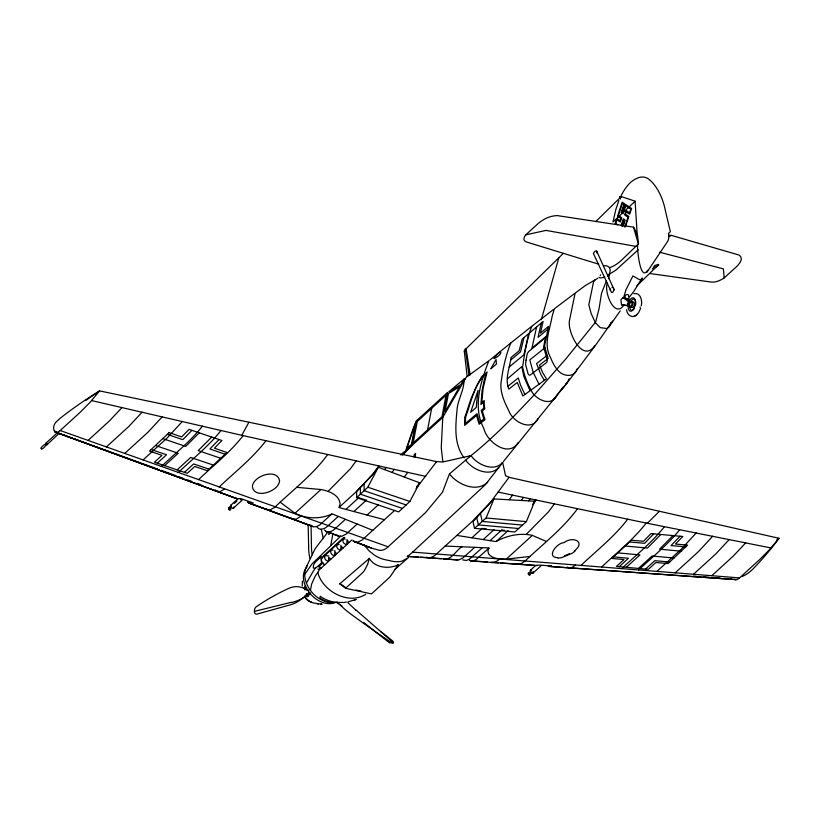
<?xml version="1.0" encoding="UTF-8"?>
<svg xmlns="http://www.w3.org/2000/svg" width="820" height="820" viewBox="0 0 820 820"><rect width="100%" height="100%" fill="white"/><g stroke="black" fill="none" stroke-linecap="round" stroke-linejoin="round"><path stroke-width="1.23" d="M356.628 497.668L356.659 491.498L372.803 474.462L378.307 467.277L419.686 482.826L409.897 501.461L398.704 511.895L356.628 497.668L367.821 487.223L378.307 467.277M360.39 487.541L360.359 494.183L402.435 508.42M364.121 483.585L364.09 490.708L406.166 504.946M302.272 586.034L302.385 581.154M346.993 539.437L346.86 544.521L345.773 544.285A3.034 2.173 47.7 0 1 342.893 541.108A3.034 2.173 47.7 0 1 345.179 539.047M323.449 563.084L323.89 564.601L324.802 564.498M341.735 546.53L342.176 548.037L343.098 547.934M328.666 557.313L328.543 561.116L327.539 560.9A3.034 2.173 47.7 0 1 324.659 557.713A3.034 2.173 47.7 0 1 326.944 555.663L328.707 556.042M334.816 550.507L334.652 555.581L333.617 555.355A3.034 2.173 47.7 0 1 330.737 552.178A3.034 2.173 47.7 0 1 333.022 550.117M340.915 545.218L340.751 550.046L339.695 549.82A3.034 2.173 47.7 0 1 336.815 546.643A3.034 2.173 47.7 0 1 339.101 544.582M347.844 540.616L348.121 542.338L349.187 542.409M310.462 590.267L311.61 584.127L315.228 576.122A66.697 33.046 -6.5 0 1 317.237 573.344L319.339 569.777L352.026 539.837M413.977 457.058L414.12 454.792L415.545 453.439L415.33 456.832M641.271 305.727C642.634 300.858 640.41 291.93 633.819 293.744M623.415 298.337L625.885 289.983L632.896 275.93L639.118 279.487L641.63 279.845L642.224 278.329M330.778 545.392L332.961 533.379M464.017 381.054C463.7 390.627 458.39 398.879 457.201 408.206C455.633 424.924 453.409 443.722 464.14 457.929M427.568 429.854L431.679 408.319M304.927 590.021L306.116 587.468M607.528 283.177C603.325 290.239 614.241 319.329 623.774 305.245M608.481 278.708L609.619 274.085L615.871 270.118L638.185 249.833M369.369 558.236L367.585 564.447L364.428 570.535A25.779 15.529 86.8 0 1 362.102 573.201L345.568 588.278L339.757 583.83L369.318 558.441C374.986 567.881 388.998 569.428 398.284 564.724M606.554 280.542L601.542 293.191L599.102 308.484L595.709 321.932L566.159 358.545L535.778 393.128C515.36 415.104 494.45 436.763 471.049 455.602L442.636 462.029L436.609 461.588L99.609 390.904A512.838 279.815 -0.4 0 0 59.932 418.466L57.041 421.111A24.046 13.12 -0.4 0 0 54.755 431.853L59.081 433.319M607.958 276.268C611.146 272.137 611.751 264.993 603.643 265.69M647.626 270.323C639.497 283.3 636.576 242.494 637.847 244.483L638.493 243.929L637.601 235.74A101.987 9.85 80.3 0 0 633.532 227.171L557.108 215.578A16.072 7.964 -6.5 0 0 545.782 218.468A39.309 19.475 -6.5 0 0 537.807 223.87L525.733 234.879A21.72 10.762 -6.5 0 0 523.908 239.194A7.985 3.956 -6.5 0 0 526.942 242.136L598.774 264.204M541.303 319.759L558.851 257.767M597.811 278.267L585.244 285.637L575.107 293.14L569.623 319.8C566.507 330.491 582.241 363.875 594.726 345.835M329.076 531.934L328.717 534.496L330.747 532.662M306.403 583.122L312.83 571.94A33.036 16.369 -6.5 0 1 314.357 569.633L315.341 567.952M403.993 454.423L404.393 453.122L411.712 445.742L442.779 417.39L466.262 377.22L488.812 360.841C480.694 381.976 472.422 407.038 483.872 428.563C486.875 441.806 508.625 458.4 518.271 442.421M528.654 333.648L522.176 339.131L519.183 350.745L511.085 357.469C509.732 367.832 504.628 378.83 508.851 389.131L517.225 382.468L522.863 395.968L546.458 378.86L542.584 372.454L539.499 365.074L548.139 358.473L544.552 346.122L548.508 326.401L540.411 333.125L543.117 321.45L528.654 333.648L523.877 354.845L509.148 367.011M536.618 326.924L531.944 348.141L546.622 335.964M541.303 322.978L538.043 337.327L547.986 329.076M574.605 293.509L554.371 308.791L552.157 316.223C549.82 329.865 543.209 344.226 550.466 357.428C552.362 362.184 554.689 366.888 558.205 370.66C563.094 376.606 574.984 377.979 577.126 368.826M615.02 224.147L616.845 218.438L620.176 220.723L620.924 218.427L617.583 216.142L622.206 202.161L624.635 203.801L621.939 211.775L622.903 212.431L625.598 204.467L631.605 208.495L629.627 214.174L626.213 211.867L625.445 214.153L628.837 216.459L625.373 226.75M621.17 225.49L623.343 218.807L625.178 220.067L623.272 225.859M621.488 226.115L623.436 220.149L624.399 220.805L622.585 226.361M523.99 337.594L520.495 351.893L510.552 360.144M530.028 574.328C529.249 575.978 527.383 572.668 529.351 573.211M406.023 450.057L413.085 428.593L416.468 420.783L447.535 392.431L442.779 417.39L441.252 447.802L442.79 461.229M624.717 227.14L628.038 217.187L624.655 214.891L625.619 212.021L626.131 210.535L629.545 212.841L630.795 209.223L625.691 205.789L622.995 213.764L621.16 212.513L623.835 204.528L622.298 203.493L618.352 215.393L621.693 217.689L620.279 222.056L616.947 219.77L615.779 223.399L617.768 224.762M610.439 324.084L611.023 322.414M613.083 287.564L614.159 289.798L612.786 292.248L611.546 292.504L593.403 253.534L594.582 251.555A2.829 1.404 -4.6 0 1 595.863 251.063L597.062 251.596L596.806 253.011M640.645 308.299L638.565 312.697L636.433 315.044M618.854 200.592L615.83 209.551L613.001 221.923L635.09 201.269M610.111 290.055L610.562 289.009M563.217 386.896L556.431 395.927M569.141 378.819L567.225 382.735L562.069 389.121M474.513 528.346L486.096 517.994L493.947 498.939L534.784 501.225L526.378 521.622L514.796 531.975L474.513 528.346L473.007 521.633L493.947 498.939M628.53 296.461C629.934 292.945 623.446 294.646 625.188 297.363M254.589 611.402L254.405 611.792A2.983 2.122 -89 0 0 256.824 614.149L289.993 604.934A57.472 40.949 -89 0 0 307.469 593.711L309.242 592.419M306.321 567.071L315.095 548.764L327.529 532.508M610.387 324.248L608.778 327.036L606.82 328.553L600.178 327.6L595.371 322.701L591.128 313.486L588.811 304.814L593.567 281.793L595.135 279.835M91.532 400.57L241.767 435.307L248.89 422.218M621.109 195.631C624.748 188.907 629.196 181.671 636.515 178.555A41.779 20.5 -77.8 0 1 649.266 179.59A95.233 46.74 -77.8 0 1 664.21 205.533L670.36 231.732L668.454 233.474L668.751 236.088A4.92 2.419 -77.8 0 1 667.695 241.326L646.724 272.558M467.133 376.298L464.263 351.093L465.381 348.971L466.149 349.135L470.178 374.894M466.149 349.135L465.022 351.257L464.263 351.093M398.397 564.529L390.515 576.193A25.779 8.917 -64.6 0 1 387.983 578.817L371.46 593.895L345.568 588.278M642.091 278L633.665 291.674L628.581 298.019M600.199 275.561L600.619 274.833M612.643 321.03L595.289 345.62L568.957 380.511L503.418 461.516M566.835 382.663L565.513 384.918M464.274 378.83L460.994 384.436L448.786 391.847L464.274 378.83L465.463 378.779M556.872 395.383C551.563 407.632 534.589 399.299 530.929 389.756C526.87 382.766 524.308 375.017 522.576 367.155C524.544 353.348 526.963 339.49 531.719 326.339L510.921 342.873M538.125 418.589C531.493 432.048 512.684 421.746 508.892 410.912C504.136 401.441 499.185 390.873 501.44 380.049C503.131 367.401 506.022 354.896 510.757 343.006L489.755 360.103M304.794 574.328L311.959 563.986L340.792 536.034M538.955 384.149L533.164 372.249L529.792 359.898L544.951 347.813M608.778 327.036L620.207 310.934M533.297 503.295L534.784 501.225M734.546 579.412A14.616 7.175 -77.8 0 0 739.589 577.905L759.484 559.742L769.334 549.841L779 538.279L509.056 477.301L505.55 475.672L502.66 462.459C494.193 472.34 477.301 464.899 471.049 455.602L449.462 473.909L442.492 492.205L425.426 512.736L387.173 547.657A21.966 14.996 63.9 0 1 379.967 550.404L371.593 548.191L352.948 540.893L371.583 548.191M142.157 412.132L128.771 426.513L106.385 446.941M162.247 416.806L148.082 432.119L124.712 453.45M182.337 421.48L167.393 437.736L143.039 459.958M202.437 426.154C190.568 441.262 175.244 453.286 161.366 466.467M220.98 430.469C208.69 446.244 192.741 458.769 178.288 472.484M243.14 435.615C230.358 452.209 213.62 465.299 198.491 479.659M265.946 440.709C252.652 458.226 235.032 471.93 219.165 486.998M327.723 454.505C312.943 474.729 292.678 490.165 274.68 507.354L269.862 510.04L265.906 509.076M356.228 460.871L350.396 468.763L328.041 491.416M378.871 465.934L372.608 474.421L355.49 492.41L339.172 507.303M384.539 469.624L386.077 467.543M392.011 472.433L394.266 469.368M404.291 477.045L407.735 472.381M509.138 499.79L512.582 495.126M521.264 500.466L523.519 497.412M528.633 500.876L530.161 498.796M532.528 504.73L536.014 500.026M554.402 503.859L548.57 511.752L526.214 534.414M577.536 508.697C562.756 528.92 542.502 544.367 524.503 561.546L520.587 563.996L516.415 563.75M627.689 519.183C614.395 536.7 596.775 550.404 580.909 565.472M646.201 523.047C633.409 539.642 616.681 552.731 601.542 567.091M664.405 526.665C652.115 542.44 636.166 554.955 621.714 568.67M679.667 529.679C667.798 544.787 652.484 556.811 638.595 569.992M696.19 532.949L681.236 549.205L656.892 571.427M712.713 536.218L698.548 551.532L675.188 572.862M729.236 539.488L715.86 553.869L693.474 574.297M474.678 547.329L463.064 557.856L458.749 559.937L407.15 556.319A21.966 2.993 -50.5 0 0 411.681 552.967L485.491 484.579L502.66 462.459L502.168 463.044M418.159 484.825L419.686 482.826M46.268 443.579C37.095 448.632 41.83 452.23 46.76 444.03M57.123 432.939L45.694 443.364L45.828 444.512L46.955 444.758L59.05 433.421L157.707 469.071M41.84 448.899L41.184 448.027M45.951 443.651L46.699 444.471M46.955 444.758L47.068 444.02M230.779 506.647C227.099 506.473 229.692 511.844 230.389 508.912M487.664 482.191C476.768 492.922 457.621 484.733 449.462 473.909M310.052 593.936L310.626 593.239M122.067 407.509L109.46 420.896L88.058 440.432M745.769 542.809L733.162 556.196L711.77 575.732M553.192 399.627L556.114 396.285M498.068 492.092L647.318 523.283L659.423 511.27M416.088 488.535L436.609 461.588L436.066 461.937M416.693 486.526L417.39 485.819M400.857 454.997L409.897 447.289L402.231 454.854M653.724 533.83L644.694 543.301L629.78 542.01M660.838 534.476L647.431 548.078L625.393 546.048M672.953 535.583L659.546 549.185L681.594 551.214M680.067 536.239L671.016 545.587L685.93 546.878M402.599 454.926L404.393 453.122M191.941 430.346L182.778 439.674L167.413 434.395M199.26 432.827L185.72 446.398L163.036 438.72M211.734 437.06L198.184 450.621L220.877 458.298M219.053 439.54L209.899 448.981L225.264 454.259M652.259 268.97L654.042 267.197M636.791 285.944L658.634 264.675A2.829 1.343 -7.2 0 1 658.501 265.413L656.707 266.643M465.77 349.053L563.361 253.339M595.843 221.492L620.197 197.599L619.817 196.595L621.365 196.933M637.847 244.483L622.38 259.376A72.662 32.615 -76.7 0 1 609.731 267.587M498.888 467.369C489.858 477.486 472.412 469.809 465.709 460.174M55.042 431.023A14.616 7.175 -77.8 0 0 54.745 431.853A14.616 7.175 -77.8 0 0 60.198 430.531L80.093 412.368L89.944 402.456L99.609 390.904L85.731 400.498M157.317 463.167L166.532 454.751L151.167 449.555M164.635 465.647L178.237 453.234L155.554 445.557M177.11 469.86L190.701 457.447L213.384 465.124M184.428 472.34L193.643 463.935L209.008 469.132M224.639 488.945L219.914 491.733L216.357 490.965M230.871 505.222L237.882 498.816M234.315 503.418L236.97 500.989M233.464 508.082L242.207 500.097L240.526 499.687M280.276 502.25L294.974 513.258L320.968 489.519C328.769 491.047 339.172 494.634 340.095 503.839L339.101 507.559L384.457 519.716M301.247 515.872L296.368 519.152L291.961 518.855M331.741 514.078L319.82 524.872L316.704 526.583L313.804 526.87L249.434 503.316L247.599 502.045M338.27 516.405L327.467 526.266C324.925 528.931 319.831 530.858 317.176 527.352M345.948 509.394L358.719 497.74M345.425 519.296L334.878 528.92C332.264 531.606 327.118 533.584 324.433 529.997M353.922 511.536L366.581 499.985M357.192 524.041L345.968 534.209L341.632 536.311L338.66 536.095L326.647 531.688M367.042 515.052L378.358 504.73M628.93 298.962L623.056 297.691L620.904 299.648L621.488 304.763L630.723 306.167A1.835 0.902 -77.8 0 0 631.984 304.517A1.835 0.902 -77.8 0 0 631.461 302.559L625.404 298.203M394.615 510.44L362.112 540.031L357.633 542.194L354.63 541.948M649.952 273.542L710.602 281.978A7.985 3.956 -6.5 0 0 717.674 281.229A21.72 10.762 -6.5 0 0 724.183 277.929L736.247 266.91A39.309 19.475 -6.5 0 0 740.89 260.791A16.072 7.964 -6.5 0 0 739.035 255.04L671.406 235.401A101.987 85.639 -34.6 0 0 668.812 235.268M462.029 546.786C456.279 549.83 451.574 560.624 443.497 558.84L457.827 560.019M471.889 537.797L482.252 528.326M483.175 539.57L494.019 529.669M482.365 547.657L469.358 559.199L466.252 560.47L462.695 559.875M490.042 540.657L501.901 529.833M488.884 548.17L475.918 559.681L472.843 560.931L469.347 560.357M496.315 541.384L508.092 530.632M499.421 558.861C496.746 564.088 482.262 561.864 498.539 562.756M445.25 546.069L488.966 547.944L487.91 551.112L488.607 553.971C492.82 559.127 500.21 559.086 506.309 559.096L532.313 535.368L546.448 541.507M530.468 570.207L535.747 565.4L539.539 565.062L551.788 566.066L549.041 566.466L548.293 566.302L569.941 567.922L572.339 567.276L575.445 565.041M533.061 573.067L541.097 565.728M619.243 566.661L628.448 558.256L613.524 556.882M626.357 567.317L639.948 554.904L617.911 552.875M638.472 568.434L652.064 556.021L674.101 558.041M645.586 569.08L654.79 560.675L669.725 562.048M320.866 556.975C318.047 559.937 312.492 563.166 313.301 567.993L314.511 568.373L316.417 567.481L321.542 562.92L320.866 556.975L322.034 557.231L343.703 537.489M321.563 567.768L318.652 566.876L322.711 563.176A4.725 3.382 47.7 0 1 322.116 557.938L344.728 537.346M395.086 569.244L408.37 557.61L402.343 561.013A27.613 19.793 47.6 0 1 392.226 561.228L384.723 559.599A27.613 19.793 47.6 0 1 374.043 554.874L369.143 550.917L363.824 544.634M507.375 378.85L521.817 366.612L523.847 376.411L529.986 390.617M321.491 567.491L318.724 569.285L317.822 568.977M508.01 386.169L518.281 377.979L520.546 385.103L524.861 394.471M406.392 449.719L411.712 445.742L416.468 420.783A18.655 13.366 47.6 0 1 417.575 420.465M365.689 594.274C348.674 605.437 322.383 591.189 317.791 572.391M574.256 551.019C586.259 541.918 573.036 535.726 564.129 542.584C557.026 542.727 545.546 557.303 557.795 557.723M532.118 326.022L553.346 309.57M547.083 355.46L536.557 363.578L540.79 374.351L544.326 380.326M575.045 551.143L572.37 553.151L561.792 557.59L558.072 558.174M607.917 275.233L609.619 274.085M626.664 309.683C626.572 313.998 631.338 318.488 635.428 315.71M634.885 316.089L636.904 314.716M508.513 477.65L509.056 477.301L490.893 501.799L472.597 521.1L434.559 555.745L430.039 557.918L426.195 557.231M776.858 539.662L779 538.279A512.838 225.387 -12.2 0 1 753.149 568.844L750.259 571.489A24.046 10.568 -12.2 0 1 741.957 576.593M45.694 443.364L46.238 443.251M402.999 452.824L404.752 451.769M336.999 553.449L336.087 553.561L335.636 552.229M330.901 558.973L329.988 559.076L329.558 557.918M471.049 455.602L468.21 456.996M668.966 236.631L671.406 235.401M569.428 553.715L564.672 555.796M347.854 601.89L356.28 599.389M354.25 600.168L355.675 599.625M611.935 287.451L612.724 287.369M309.335 594.408L306.906 594.285M291.223 602.321L254.374 611.371A4.93 3.516 -89 0 1 256.373 606.677A341.848 243.581 -89 0 1 289.029 588.258A33.415 23.811 -89 0 1 305.388 589.149L308.761 590.349M655.436 266.992L656.092 266.838M525.733 234.879L545.997 230.399L635.848 246.369M337.051 602.208L334.017 602.546A26.004 18.645 47.6 0 1 324.197 600.414L319.8 598.016L320.261 596.294C326.555 600.865 334.796 603.089 342.524 602.372M321.173 529.31L321.255 529.289A341.848 296.071 2.3 0 1 323.264 538.576M346.419 602.167L343.518 602.536M658.45 264.358L654.616 265.547L653.868 266.971M506.309 559.096L530.089 556.442M470.946 560.962L537.233 565.626M56.016 432.253L237.195 498.816L240.69 498.58L253.318 502.967L249.434 503.316M568.691 567.747L567.163 567.071M408.011 556.534L418.272 557.036M549.041 566.466L736.309 579.617M420.773 557.221L429.608 557.846M432.109 558.03L441.016 558.656M470.075 560.726L487.346 561.956M500.917 562.93L534.599 565.318M569.746 567.829L735.858 579.648M739.589 577.905L412.614 552.116M693.443 576.04L695.985 576.234M703.611 576.829L708.705 577.229M715.06 577.731L720.144 578.131M725.239 578.53L731.594 579.033M316.499 603.633L318.416 603.838M320.917 604.053L322.106 604.155L317.453 603.756M296.635 487.316L320.968 489.519M486.096 517.994L526.378 521.622M522.514 525.077L482.232 521.448L480.52 513.791M518.66 528.521L478.367 524.892L476.768 517.748M483.605 528.449L486.055 528.674M501.973 530.109L504.372 530.325M621.488 304.763L628.376 305.655A1.835 0.902 -77.8 0 0 629.637 304.005A1.835 0.902 -77.8 0 0 629.114 302.057L623.056 297.691M456.904 535.429L495.926 541.579C506.852 535.573 519.993 532.631 532.313 535.368M236.672 498.55L55.586 432.171L237.195 498.816M312.933 526.645L292.422 518.773M325.817 531.278L338.66 536.095M337.809 535.675L337.082 535.091M353.717 541.507L369.277 547.207M647.318 523.283L770.923 547.944M621.088 197.394L619.817 196.595M621.088 196.513L635.09 201.177L637.314 236.139M321.542 562.92L322.711 563.176M356.013 590.041L360.995 591.117M241.767 435.307L425.621 476.379M659.516 252.201L723.383 268.878L724.183 277.929M311.457 525.722L310.78 525.025M367.821 487.223L409.897 501.461M357.346 497.217L365.556 499.995M388.116 546.797L60.198 430.531M161.325 470.372L175.757 475.59M179.365 476.902L182.983 478.203M187.79 479.946L191.398 481.248M197.415 483.421L201.023 484.722M248.05 502.547L291.346 518.373L290.7 517.717M248.716 502.998L312.205 526.266M341.837 584.65L339.757 583.83M372.803 530.355L332.131 513.925C320.528 519.316 306.372 519.091 294.974 513.258M235.248 497.535L235.842 498.088M215.988 490.544L215.465 489.94M305.388 589.149L306.762 590.031M598.948 277.262L600.22 278L603.418 277.508A34.255 12.32 -59.3 0 0 604.842 276.955M342.678 585.295L346.05 587.878M380.511 631.39L391.519 640.072A2.983 0.84 40 0 1 393.477 642.706L393.415 642.808A4.93 1.394 40 0 1 390.187 641.742A341.848 96.903 40 0 1 351.544 614.6A33.415 9.471 40 0 1 337.286 602.198M363.721 622.513L389.49 642.829L393.477 642.706L355.952 610.008M305.583 595.176L307.438 596.714L308.187 596.284A89.308 16.41 -31.3 0 1 309.95 593.208M596.581 250.93L614.159 289.798M638.493 243.929L638.062 242.628A124.404 12.013 80.3 0 1 634.557 230.902L633.532 227.191M629.616 305.716L629.739 306.311A2.87 1.404 -77.8 0 0 631.625 306.567A2.87 1.404 -77.8 0 0 632.538 302.805A2.87 1.404 -77.8 0 0 630.816 301.893L630.436 302.324A2.87 1.404 -77.8 0 0 630.108 302.898M465.381 348.971L468.999 375.632M620.197 197.599L620.371 199.055M322.034 557.231L322.116 557.938M308.156 524.872L308.689 548.928A57.472 49.774 2.3 0 0 310.011 558.635M311.077 525.794L311.477 547.483A58.322 47.027 -3.2 0 0 312.236 554.75M332.92 602.628A24.139 17.302 47.6 0 1 312.451 592.932C307.397 587.11 303.892 579.494 304.845 571.653A24.139 17.302 47.6 0 1 307.561 565.134M334.837 602.69A22.991 16.482 47.6 0 1 310.841 594.408L307.264 589.621L304.763 584.414A22.991 16.482 47.6 0 1 306.885 567.102M347.987 602.823A58.322 13.889 46.6 0 1 355.88 610.275M309.806 593.034A58.322 46.053 -86.2 0 1 291.254 602.587M336.835 602.608A57.472 16.287 40 0 1 338.578 603.704M340.331 604.852A57.472 16.287 40 0 1 342.094 606.031M303.902 588.207A89.308 16.41 -31.3 0 1 305.388 585.716M316.202 603.223A11.593 8.313 47.6 0 1 304.558 596.15M308.658 595.74A4.459 3.003 68.5 0 1 306.372 593.711M305.553 589.416A4.459 3.003 68.5 0 1 306.393 587.858M311.549 602.167A8.671 6.211 47.6 0 1 304.732 597.042M233.813 507.006A1.927 1.384 47.6 0 1 232.501 508.338A1.927 1.384 47.6 0 1 230.584 506.586A1.927 1.384 47.6 0 1 231.558 504.946M533.41 572.001A1.927 1.384 47.6 0 1 531.954 573.303A1.927 1.384 47.6 0 1 530.12 571.284A1.927 1.384 47.6 0 1 531.575 569.972M231.752 507.447A1.209 0.871 47.6 0 1 231.137 506.432M230.604 508.902A1.209 0.871 47.6 0 1 229.846 510.019A1.209 0.871 47.6 0 1 228.595 508.646A1.209 0.871 47.6 0 1 229.795 508M531.883 572.688A1.209 0.871 47.6 0 1 530.95 570.74M532.795 571.868A1.209 0.871 47.6 0 1 532.58 572.544M530.068 573.621A1.209 0.871 47.6 0 1 529.617 575.015A1.209 0.871 47.6 0 1 528.203 573.723A1.209 0.871 47.6 0 1 529.392 572.995M629.452 300.981A6.908 3.393 -77.8 0 1 635.08 299.833A6.908 3.393 -77.8 0 1 632.497 310.483A6.908 3.393 -77.8 0 1 628.202 306.116M630.795 301.791A5.73 2.819 -77.8 0 1 634.444 299.32A5.73 2.819 -77.8 0 1 635.592 304.866M634.065 308.802A5.73 2.819 -77.8 0 1 629.76 306.044M632.476 302.252A2.87 1.404 -77.8 0 1 634.178 304.794A2.87 1.404 -77.8 0 1 631.615 307.131M628.233 303.83A1.045 0.512 -77.8 0 1 629.053 302.867A1.045 0.512 -77.8 0 1 629.104 304.394A1.045 0.512 -77.8 0 1 628.253 304.568M626.798 298.9A1.988 0.984 -6.5 0 1 629.186 299.413M640.266 307.049A1.045 0.512 -77.8 0 1 639.989 307.305M464.899 417.288L464.632 425.354L476.553 415.525L479.136 424.258L485.02 419.686L482.293 410.933L484.928 408.77L484.005 405.018L484.261 400.508L481.74 402.692L483.123 388.167L487.111 371.972L481.647 376.626L476.543 386.159L470.69 399.617L464.899 417.288M465.616 416.949L465.288 423.53L477.055 413.669L479.526 422.372L483.779 419.061L481.217 410.338L483.851 408.186L483.452 402.292L480.93 404.475L482.119 390.32L484.897 377.108A179.395 128.576 47.6 0 1 485.993 373.694C473.97 384.508 471.223 402.415 465.616 416.949M476.604 402.784L476.338 407.356L470.608 412.316L478.091 390.33L476.604 402.784M526.061 360.082L525.518 364.305L528.029 373.592A2.921 1.896 -89.2 0 0 529.566 375.14L529.812 375.13A2.737 1.773 -88.9 0 0 530.489 374.842L546.335 362.717A2.726 1.855 87.4 0 0 547.094 359.293L543.588 347.034L544.992 339.798A3.024 1.004 -59.2 0 0 545.064 338.875L545.013 338.732A2.685 0.963 -61.3 0 0 543.967 338.855L529.095 351.196A2.675 0.892 -59.2 0 0 528.254 352.128L528.039 352.426A3.003 0.994 -59.2 0 0 527.198 354.055L526.061 360.082M279.548 480.848C278.831 491.703 253.841 499.769 252.386 486.332C253.4 475.641 277.56 467.851 279.548 480.848M494.122 358.555C503.992 354.301 501.983 346.46 494.122 358.555M415.135 425.303L411.496 444.419L407.089 447.74L406.433 449.042L415.668 423.038L415.135 425.303M417.277 421.459L413.167 442.995L441.97 416.714L446.07 395.178L417.277 421.459M448.458 393.549L444.973 411.845L459.692 386.671L448.458 393.549M491.58 367.483L490.831 368.836L496.479 364.039L496.049 359.549L491.58 367.483M631.451 540.236L611.822 558.441L623.979 559.558L616.476 566.405L648.343 569.336L655.856 562.489L668.013 563.606L687.591 545.105L675.444 544.049L682.824 536.485L650.957 533.584L643.597 541.282L631.451 540.236M169.104 432.622L149.465 451.113L161.981 455.346L154.467 462.203L187.278 473.304L194.781 466.447L207.296 470.69L226.955 452.486L214.44 448.191L221.902 440.504L189.092 429.383L181.63 436.927L169.104 432.622M628.284 304.445A1.045 0.512 -77.8 0 0 628.356 302.713A1.045 0.512 -77.8 0 0 627.495 303.943A1.045 0.512 -77.8 0 0 628.284 304.445"/></g></svg>
